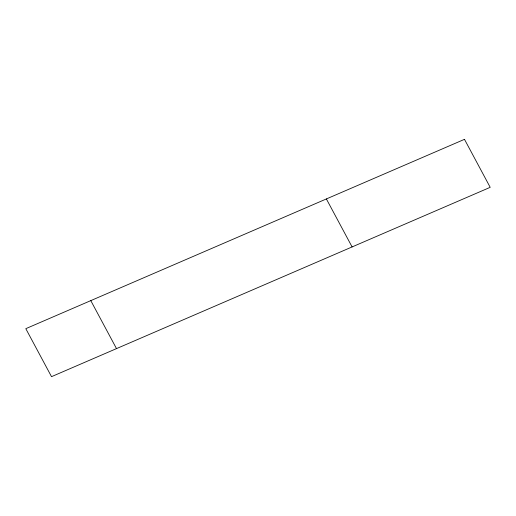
<?xml version="1.0" encoding="UTF-8"?>
<svg xmlns="http://www.w3.org/2000/svg" width="516" height="516" viewBox="0 0 516 516"><rect width="100%" height="100%" fill="white"/><g stroke="black" fill="none" stroke-linecap="round" stroke-linejoin="round"><path stroke-width="0.77" d="M326.376 198.944L352.099 246.932M90.79 300.622L116.506 348.616M464.484 139.339L25.8 328.673L51.516 376.661L490.2 187.327L464.484 139.339"/></g></svg>
